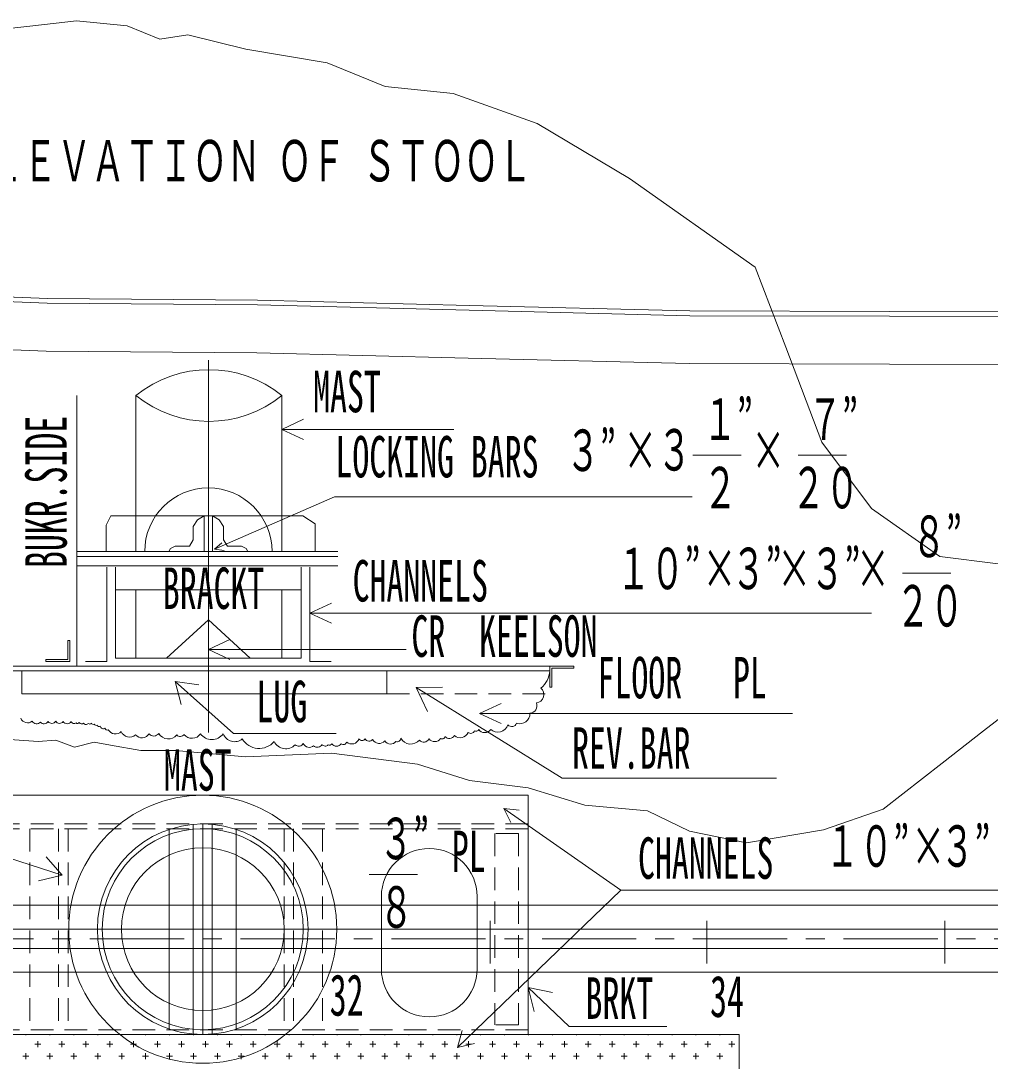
# Model space of a CAD drawing. Units: millimetres, scale not verified. Extents: x -28714 to 28714, y -20310 to 20310.
# Drawn here: x -3090 to -518, y -10466 to -7705 of the extents above; entities that cross this region are included whole.
import ezdxf
from ezdxf.enums import TextEntityAlignment as Align

# ---------------------------------------------------------------- set-up
doc = ezdxf.new("R2010")
doc.units = ezdxf.units.MM
doc.header["$LTSCALE"] = 50
doc.linetypes.add('CHAIN1', pattern=[8, 5, -1, 1, -1])
doc.linetypes.add('DASHED1', pattern=[1.8, 1.2, -0.6])
for name, color, linetype, lineweight in [('0-0_0', 3, 'Continuous', 18), ('0-1', 4, 'CHAIN1', 18), ('0-2_寸法', 2, 'Continuous', 18)]:
    doc.layers.add(name, color=color, linetype=linetype, lineweight=lineweight)
doc.styles.add('ＭＳ ゴシック', font='')
doc.styles.get('ＭＳ ゴシック').set_extended_font_data('MS Gothic')

msp = doc.modelspace()

# ---------------------------------------------------------------- linework, layer by layer
at = {"layer": '0-0_0'}
for p, q in [((-2592.72, -8605.49), (-2592.72, -9593.51)), ((-2941.83, -9417.79), (-2941.83, -8699.53)), ((-2784.82, -9113.69), (-2784.82, -8699.53)), ((-2397.34, -9113.69), (-2397.34, -8699.53)), ((-2248.88, -9126.39), (-2941.83, -9126.39)), ((-2309.66, -9113.69), (-2864.02, -9113.69)), ((-2248.88, -9151.79), (-2941.83, -9151.79)), ((-2838.9, -9155.35), (-2838.9, -9396.68)), ((-2346.54, -9155.35), (-2346.54, -9396.68)), ((-2346.54, -9215.29), (-2838.9, -9215.29)), ((-2784.82, -9215.29), (-2784.82, -9396.68)), ((-2397.34, -9215.29), (-2397.34, -9396.68)), ((-2592.72, -9294.76), (-2704, -9396.68)), ((-2592.72, -9294.76), (-2481.45, -9396.68)), ((-2838.9, -9396.68), (-2346.54, -9396.68)), ((-3179.44, -9417.79), (-1638.85, -9417.79)), ((-3179.44, -9430.49), (-1686.76, -9430.49)), ((-1744.03, -9760.3), (-3471.23, -9760.3)), ((-1744.03, -9760.3), (-1744.03, -10395.3)), ((-2696.53, -9851.02), (-2696.53, -10380.78)), ((-2633.03, -9837.66), (-2633.03, -10394.14)), ((-2607.63, -9836.5), (-2607.63, -10395.3)), ((-2582.23, -9837.66), (-2582.23, -10394.14)), ((-2518.73, -9851.02), (-2518.73, -10380.78)), ((-2133.55, -10028.64), (-2133.55, -10221.42)), ((-1879.55, -10028.64), (-1879.55, -10221.42)), ((19324.21, -10052.4), (-12307.01, -10052.4)), ((-1845.02, -10093.88), (-1845.02, -10206.55)), ((-1270.18, -10093.88), (-1270.18, -10206.55)), ((-638.68, -10093.88), (-638.68, -10206.55)), ((905.66, -10115.9), (-12307.01, -10115.9)), ((905.66, -10166.7), (-12307.01, -10166.7)), ((19324.21, -10230.2), (-12307.01, -10230.2)), ((-3395.03, -10395.3), (-1183.93, -10395.3)), ((-3076.72, -10397.19), (-3076.72, -10395.3)), ((-3013.22, -10397.19), (-3013.22, -10395.3)), ((-2949.72, -10397.19), (-2949.72, -10395.3)), ((-2886.22, -10397.19), (-2886.22, -10395.3)), ((-2822.72, -10397.19), (-2822.72, -10395.3)), ((-2759.22, -10397.19), (-2759.22, -10395.3)), ((-2695.72, -10397.19), (-2695.72, -10395.3)), ((-2632.22, -10397.19), (-2632.22, -10395.3)), ((-2568.72, -10397.19), (-2568.72, -10395.3)), ((-2505.22, -10397.19), (-2505.22, -10395.3)), ((-2441.72, -10397.19), (-2441.72, -10395.3)), ((-2378.22, -10397.19), (-2378.22, -10395.3)), ((-2314.72, -10397.19), (-2314.72, -10395.3)), ((-2251.22, -10397.19), (-2251.22, -10395.3)), ((-2187.72, -10397.19), (-2187.72, -10395.3)), ((-2124.22, -10397.19), (-2124.22, -10395.3)), ((-2060.72, -10397.19), (-2060.72, -10395.3)), ((-1997.22, -10397.19), (-1997.22, -10395.3)), ((-1933.72, -10397.19), (-1933.72, -10395.3)), ((-1870.22, -10397.19), (-1870.22, -10395.3)), ((-1806.72, -10397.19), (-1806.72, -10395.3)), ((-1743.22, -10397.19), (-1743.22, -10395.3)), ((-1679.72, -10397.19), (-1679.72, -10395.3)), ((-1616.22, -10397.19), (-1616.22, -10395.3)), ((-1552.72, -10397.19), (-1552.72, -10395.3)), ((-1489.22, -10397.19), (-1489.22, -10395.3)), ((-1425.72, -10397.19), (-1425.72, -10395.3)), ((-1362.22, -10397.19), (-1362.22, -10395.3)), ((-1298.72, -10397.19), (-1298.72, -10395.3)), ((-1235.22, -10397.19), (-1235.22, -10395.3)), ((-1183.93, -10395.3), (-1183.93, -12351.1)), ((-3052.9, -10421), (-3037.03, -10421)), ((-3044.97, -10428.94), (-3044.97, -10413.07)), ((-2989.4, -10421), (-2973.53, -10421)), ((-2981.47, -10428.94), (-2981.47, -10413.07)), ((-2925.9, -10421), (-2910.03, -10421)), ((-2917.97, -10428.94), (-2917.97, -10413.07)), ((-2862.4, -10421), (-2846.53, -10421)), ((-2854.47, -10428.94), (-2854.47, -10413.07)), ((-2798.9, -10421), (-2783.03, -10421)), ((-2790.97, -10428.94), (-2790.97, -10413.07)), ((-2735.4, -10421), (-2719.53, -10421)), ((-2727.47, -10428.94), (-2727.47, -10413.07)), ((-2671.9, -10421), (-2656.03, -10421)), ((-2663.97, -10428.94), (-2663.97, -10413.07)), ((-2608.4, -10421), (-2592.53, -10421)), ((-2600.47, -10428.94), (-2600.47, -10413.07)), ((-2544.9, -10421), (-2529.03, -10421)), ((-2536.97, -10428.94), (-2536.97, -10413.07)), ((-2481.4, -10421), (-2465.53, -10421)), ((-2473.47, -10428.94), (-2473.47, -10413.07)), ((-2417.9, -10421), (-2402.03, -10421)), ((-2409.97, -10428.94), (-2409.97, -10413.07)), ((-2354.4, -10421), (-2338.53, -10421)), ((-2346.47, -10428.94), (-2346.47, -10413.07)), ((-2290.9, -10421), (-2275.03, -10421)), ((-2282.97, -10428.94), (-2282.97, -10413.07)), ((-2227.4, -10421), (-2211.53, -10421)), ((-2219.47, -10428.94), (-2219.47, -10413.07)), ((-2163.9, -10421), (-2148.03, -10421)), ((-2155.97, -10428.94), (-2155.97, -10413.07)), ((-2100.4, -10421), (-2084.53, -10421)), ((-2092.47, -10428.94), (-2092.47, -10413.07)), ((-2036.9, -10421), (-2021.03, -10421)), ((-2028.97, -10428.94), (-2028.97, -10413.07)), ((-1973.4, -10421), (-1957.53, -10421)), ((-1965.47, -10428.94), (-1965.47, -10413.07)), ((-1909.9, -10421), (-1894.03, -10421)), ((-1901.97, -10428.94), (-1901.97, -10413.07)), ((-1846.4, -10421), (-1830.53, -10421)), ((-1838.47, -10428.94), (-1838.47, -10413.07)), ((-1782.9, -10421), (-1767.03, -10421)), ((-1774.97, -10428.94), (-1774.97, -10413.07)), ((-1719.4, -10421), (-1703.53, -10421)), ((-1711.47, -10428.94), (-1711.47, -10413.07)), ((-1655.9, -10421), (-1640.03, -10421)), ((-1647.97, -10428.94), (-1647.97, -10413.07)), ((-1592.4, -10421), (-1576.53, -10421)), ((-1584.47, -10428.94), (-1584.47, -10413.07)), ((-1528.9, -10421), (-1513.03, -10421)), ((-1520.97, -10428.94), (-1520.97, -10413.07)), ((-1465.4, -10421), (-1449.53, -10421)), ((-1457.47, -10428.94), (-1457.47, -10413.07)), ((-1401.9, -10421), (-1386.03, -10421)), ((-1393.97, -10428.94), (-1393.97, -10413.07)), ((-1338.4, -10421), (-1322.53, -10421)), ((-1330.47, -10428.94), (-1330.47, -10413.07)), ((-1274.9, -10421), (-1259.03, -10421)), ((-1266.97, -10428.94), (-1266.97, -10413.07)), ((-1211.4, -10421), (-1195.53, -10421)), ((-1203.47, -10428.94), (-1203.47, -10413.07)), ((-3084.65, -10452.75), (-3068.78, -10452.75)), ((-3076.72, -10460.69), (-3076.72, -10444.82)), ((-3021.15, -10452.75), (-3005.28, -10452.75)), ((-3013.22, -10460.69), (-3013.22, -10444.82)), ((-2957.65, -10452.75), (-2941.78, -10452.75)), ((-2949.72, -10460.69), (-2949.72, -10444.82)), ((-2894.15, -10452.75), (-2878.28, -10452.75)), ((-2886.22, -10460.69), (-2886.22, -10444.82)), ((-2830.65, -10452.75), (-2814.78, -10452.75)), ((-2822.72, -10460.69), (-2822.72, -10444.82)), ((-2767.15, -10452.75), (-2751.28, -10452.75)), ((-2759.22, -10460.69), (-2759.22, -10444.82)), ((-2703.65, -10452.75), (-2687.78, -10452.75)), ((-2695.72, -10460.69), (-2695.72, -10444.82)), ((-2640.15, -10452.75), (-2624.28, -10452.75)), ((-2632.22, -10460.69), (-2632.22, -10444.82)), ((-2576.65, -10452.75), (-2560.78, -10452.75)), ((-2568.72, -10460.69), (-2568.72, -10444.82)), ((-2513.15, -10452.75), (-2497.28, -10452.75)), ((-2505.22, -10460.69), (-2505.22, -10444.82)), ((-2449.65, -10452.75), (-2433.78, -10452.75)), ((-2441.72, -10460.69), (-2441.72, -10444.82)), ((-2386.15, -10452.75), (-2370.28, -10452.75)), ((-2378.22, -10460.69), (-2378.22, -10444.82)), ((-2322.65, -10452.75), (-2306.78, -10452.75)), ((-2314.72, -10460.69), (-2314.72, -10444.82)), ((-2259.15, -10452.75), (-2243.28, -10452.75)), ((-2251.22, -10460.69), (-2251.22, -10444.82)), ((-2195.65, -10452.75), (-2179.78, -10452.75)), ((-2187.72, -10460.69), (-2187.72, -10444.82)), ((-2132.15, -10452.75), (-2116.28, -10452.75)), ((-2124.22, -10460.69), (-2124.22, -10444.82)), ((-2068.65, -10452.75), (-2052.78, -10452.75)), ((-2060.72, -10460.69), (-2060.72, -10444.82)), ((-2005.15, -10452.75), (-1989.28, -10452.75)), ((-1997.22, -10460.69), (-1997.22, -10444.82)), ((-1941.65, -10452.75), (-1925.78, -10452.75)), ((-1933.72, -10460.69), (-1933.72, -10444.82)), ((-1878.15, -10452.75), (-1862.28, -10452.75)), ((-1870.22, -10460.69), (-1870.22, -10444.82)), ((-1814.65, -10452.75), (-1798.78, -10452.75)), ((-1806.72, -10460.69), (-1806.72, -10444.82)), ((-1751.15, -10452.75), (-1735.28, -10452.75)), ((-1743.22, -10460.69), (-1743.22, -10444.82)), ((-1687.65, -10452.75), (-1671.78, -10452.75)), ((-1679.72, -10460.69), (-1679.72, -10444.82)), ((-1624.15, -10452.75), (-1608.28, -10452.75)), ((-1616.22, -10460.69), (-1616.22, -10444.82)), ((-1560.65, -10452.75), (-1544.78, -10452.75)), ((-1552.72, -10460.69), (-1552.72, -10444.82)), ((-1497.15, -10452.75), (-1481.28, -10452.75)), ((-1489.22, -10460.69), (-1489.22, -10444.82)), ((-1433.65, -10452.75), (-1417.78, -10452.75)), ((-1425.72, -10460.69), (-1425.72, -10444.82)), ((-1370.15, -10452.75), (-1354.28, -10452.75)), ((-1362.22, -10460.69), (-1362.22, -10444.82)), ((-1306.65, -10452.75), (-1290.78, -10452.75)), ((-1298.72, -10460.69), (-1298.72, -10444.82)), ((-1243.15, -10452.75), (-1227.28, -10452.75)), ((-1235.22, -10460.69), (-1235.22, -10444.82))]:
    msp.add_line(p, q, dxfattribs=at)
at = {"layer": '0-0_0', "color": 1, "linetype": 'DASHED1'}
for p, q in [((-2119.03, -9491.43), (-1686.76, -9491.43)), ((-1744.03, -9836.5), (-3471.23, -9836.5)), ((-1744.03, -9849.2), (-3471.23, -9849.2)), ((-3066.26, -9849.2), (-3066.26, -10382.6)), ((-2990.06, -9849.2), (-2990.06, -10382.6)), ((-2964.66, -9849.2), (-2964.66, -10382.6)), ((-2391.73, -9849.2), (-2391.73, -10382.6)), ((-2366.33, -9849.2), (-2366.33, -10382.6)), ((-2290.13, -9849.2), (-2290.13, -10382.6)), ((-1832.93, -9861.9), (-1832.93, -10369.9)), ((-1769.43, -9861.9), (-1832.93, -9861.9)), ((-1769.43, -9861.9), (-1769.43, -10369.9)), ((-1769.43, -10369.9), (-1832.93, -10369.9)), ((-1744.03, -10382.6), (-3471.23, -10382.6)), ((-1744.03, -10395.3), (-3471.23, -10395.3))]:
    msp.add_line(p, q, dxfattribs=at)
at = {"layer": '0-0_0'}
for points in [[(-3457.03, -8116.67), (-3433, -7955.83), (-3375.34, -7814.19), (-3284.04, -7749.37), (-3185.53, -7749.37), (-3163.91, -7730.17), (-3058.2, -7718.17), (-2943, -7705.09), (-2808.33, -7718.17), (-2721.84, -7754.18), (-2647.36, -7742.17), (-2493.59, -7780.58), (-2277.36, -7816.59), (-2123.6, -7879.01), (-1943.41, -7898.21), (-1719.97, -7977.43), (-1474.9, -8123.87), (-1141.51, -8358.65), (-1060.72, -8571), (-964.84, -8823), (-832.86, -8999.33), (-651.35, -9126.67), (-496.87, -9145.97)], [(-2494.25, -9658.73), (-2679.72, -9641.52), (-2771.57, -9641.52), (-2852.78, -9627.03), (-2895.68, -9619.38), (-2947.53, -9632.83), (-2997.81, -9614.47), (-3044.21, -9617.37), (-3107.06, -9613.51), (-3157.33, -9604.81), (-3188.27, -9601.91), (-3225.01, -9554.58), (-3296.47, -9459.28), (-3308.34, -9214.13), (-3327.33, -8821.9), (-3335.56, -8651.9), (-3366.85, -8479.59), (-3363.24, -8325.16), (-3417.12, -8242.82), (-3442.48, -8168.4), (-3457.03, -8116.67)], [(17000.33, -9244.57), (15887.09, -8997.99), (14633.19, -8811.79), (13194.72, -8659.34), (11285.71, -8542.41), (9543.15, -8482.65), (8741.87, -8463.38), (7748.2, -8458.49), (6536.93, -8458.49), (5337.21, -8458.49), (4237.97, -8467.51), (3274.75, -8467.51), (2393.98, -8481.12), (1282.38, -8487.85), (338.49, -8491.19), (-785.02, -8488.88), (-1315.24, -8487.91), (-1900.19, -8473.12), (-2462.28, -8458.9), (-3020.01, -8454.55), (-3395.54, -8439.49)], [(17003.08, -9232.17), (15889.4, -8985.49), (14634.79, -8799.18), (13195.78, -8646.68), (11286.32, -8529.72), (9543.52, -8469.96), (8742.06, -8450.68), (7748.23, -8445.79), (6536.93, -8445.79), (5337.16, -8445.79), (4237.92, -8454.81), (3274.66, -8454.81), (2393.85, -8468.42), (1282.32, -8475.15), (338.48, -8478.49), (-784.99, -8476.18), (-1315.07, -8475.21), (-1899.87, -8460.42), (-2462.07, -8446.21), (-3019.71, -8441.85), (-3395.03, -8426.8)], [(16972.87, -9368.57), (15864, -9122.95), (14617.16, -8937.8), (13184.14, -8785.93), (11279.65, -8669.28), (9539.45, -8609.6), (8740.03, -8590.37), (7747.89, -8585.49), (6536.93, -8585.49), (5337.73, -8585.49), (4238.49, -8594.51), (3275.74, -8594.51), (2395.35, -8608.11), (1282.99, -8614.85), (338.58, -8618.19), (-785.28, -8615.88), (-1316.96, -8614.91), (-1903.4, -8600.08), (-2464.38, -8585.89), (-3023.05, -8581.53), (-3400.63, -8566.39)], [(-2941.83, -9113.69), (-2864.02, -9113.69), (-2864.02, -9043.24), (-2851.06, -9018.94), (-2342.08, -9018.94), (-2309.66, -9040), (-2309.66, -9113.69), (-2248.88, -9113.69)], [(-2603.44, -9113.69), (-2603.44, -9018.94), (-2621.71, -9029.72), (-2632.82, -9047.18), (-2632.82, -9082.89), (-2643.15, -9099.55), (-2680.47, -9099.55), (-2693.18, -9105.9), (-2697.94, -9113.69)], [(-2582, -9113.69), (-2582, -9018.94), (-2563.74, -9029.72), (-2552.62, -9047.18), (-2552.62, -9082.89), (-2542.3, -9099.55), (-2504.97, -9099.55), (-2492.27, -9105.9), (-2487.5, -9113.69)], [(-2862.27, -9155.35), (-2862.27, -9405.31), (-2918.62, -9405.31)], [(-2323.17, -9155.35), (-2323.17, -9405.31), (-2266.82, -9405.31)], [(-3087.61, -9430.49), (-3087.61, -9491.43), (-2119.03, -9491.43), (-2119.03, -9430.49)], [(-361.7, -9454.68), (-535.49, -9589.74), (-645.38, -9675.13), (-802.05, -9796.89), (-960.31, -9852.14), (-1164.99, -9886.87), (-1315.61, -9856), (-1427.6, -9801.97), (-1593.67, -9786.54), (-1744.28, -9740.23), (-1899.82, -9721.41), (-2038.11, -9677.78), (-2265.65, -9648.41), (-2494.25, -9658.73)]]:
    msp.add_lwpolyline(points, dxfattribs=at)
for points in [[(-2965.23, -9349.5), (-2965.23, -9400.23), (-3023.65, -9400.23), (-3023.65, -9405.31), (-2960.15, -9405.31), (-2960.15, -9349.5)], [(-1681.68, -9473.61), (-1681.68, -9422.87), (-1623.26, -9422.87), (-1623.26, -9417.79), (-1686.76, -9417.79), (-1686.76, -9473.61)]]:
    msp.add_lwpolyline(points, close=True, dxfattribs=at)
for radius in [355.6, 279.4, 266.7, 215.9]:
    msp.add_circle((-2607.63, -10115.9), radius, dxfattribs=at)
for centre, radius, start, end in [((-2591.08, -8938.87), 307.93, 51.01098, 128.98902), ((-2591.08, -8460.19), 307.93, 231.01098, 308.98902), ((-2592.72, -9113.69), 168.92, 0, 180), ((-1748.11, -9427.28), 61.43, 307.70871, 357.00647), ((-1724.6, -9493.14), 22.26, 276.22507, 50.81576), ((-1740.41, -9523), 19.8, 272.97631, 22.97631), ((-1766.35, -9543.75), 26.98, 252.06968, 2.06968), ((-3072.57, -9549.33), 18.93, 200.0158, 310.0158), ((-3048.68, -9557.22), 13.45, 209.43292, 319.43292), ((-3028.66, -9558.32), 12.43, 218.00879, 328.00879), ((-3008.33, -9557.25), 12.43, 218.01091, 328.01091), ((-2987.52, -9557.44), 12.1, 211.90779, 321.90779), ((-2967.29, -9557.41), 13.06, 215, 325), ((-2949.05, -9562.01), 8.08, 200.97487, 310.97487), ((-2939.65, -9564.84), 5.24, 218.5759, 328.5759), ((-2929.19, -9564.18), 6.89, 209.5631, 319.5631), ((-2917.15, -9564.68), 7.87, 210.23928, 320.23928), ((-2907.47, -9566.37), 4.94, 222.59099, 332.59099), ((-2898.4, -9567.36), 4.86, 195.35996, 305.35996), ((-2890.64, -9569.84), 5.16, 196.57912, 306.57912), ((-2882.43, -9572.78), 5.28, 193.2164, 303.2164), ((-2871.51, -9575.56), 8.19, 191.51614, 301.51614), ((-1824.88, -9563.77), 28.78, 229.78558, 339.78558), ((-1787.77, -9563.43), 14.42, 225.48373, 335.48373), ((-2861.37, -9581.23), 6, 192.64121, 302.64121), ((-2839.33, -9576.7), 21.11, 207.00056, 317.00056), ((-2801.71, -9582.34), 23.84, 201.54557, 311.54557), ((-2769.1, -9586.03), 21.97, 220.11299, 330.11299), ((-2737.57, -9587.6), 15.61, 216.93122, 326.93122), ((-2698.9, -9581.4), 29.52, 209.90176, 319.90176), ((-2667.46, -9592.93), 11.6, 220.19186, 330.19186), ((-2636.06, -9582.48), 26.8, 217.24368, 327.24368), ((-2583.43, -9575.9), 36.75, 215, 325), ((-2523.13, -9586.09), 32.09, 199.839, 309.839), ((-1972.56, -9603.01), 8, 238.18076, 348.18076), ((-1953.17, -9594.63), 15.31, 220.90212, 330.90212), ((-1924.74, -9585.13), 22.66, 228.38181, 338.38181), ((-1896.57, -9585.31), 10.82, 229.02582, 339.02582), ((-1882.08, -9583.55), 7.14, 232.08718, 342.08718), ((-1859.37, -9574.6), 19.42, 215, 325), ((-2458.02, -9584.66), 51.62, 210.33687, 320.33687), ((-2387.32, -9602.33), 34.53, 206.2603, 316.2603), ((-2352.83, -9616.95), 13.29, 224.08354, 334.08354), ((-2325.01, -9616.13), 17.2, 202.67069, 312.67069), ((-2303.37, -9619.23), 13.81, 223.73849, 333.73849), ((-2282.52, -9620.05), 9.99, 211.98993, 321.98993), ((-2270.82, -9621.6), 5.99, 230.24602, 340.24602), ((-2252.72, -9614.89), 15.22, 215, 325), ((-2234.44, -9616.35), 9.3, 231.37646, 341.37646), ((-2212.29, -9603.58), 20.63, 229.73302, 339.73302), ((-2184.77, -9605.01), 9.97, 215, 325), ((-2166.1, -9604.66), 12.12, 210.03283, 320.03283), ((-2139.27, -9602.72), 20.06, 208.99668, 318.99668), ((-2108.91, -9606.51), 17.88, 211.63656, 321.63656), ((-2091.44, -9608.79), 9.46, 248.66842, 358.66842), ((-2055.55, -9594.3), 30.25, 209.10196, 319.10196), ((-2020.98, -9603.35), 15.89, 222.58792, 332.58792), ((-1992.13, -9599.7), 18.38, 216.63635, 326.63635), ((-2006.55, -10028.64), 127, 0, 180), ((-2006.55, -10028.64), 127, 0, 180), ((-2006.55, -10221.42), 127, 180, 0)]:
    msp.add_arc(centre, radius, start, end, dxfattribs=at)
at = {"layer": '0-1'}
msp.add_line((22142.93, -10141.3), (-21383.31, -10141.3), dxfattribs=at)
at = {"layer": '0-2_寸法'}
for p, q in [((-2397.34, -8789.36), (-1941.01, -8789.36)), ((-1306.97, -8857.65), (-1178.73, -8857.65)), ((-1027.96, -8857.65), (-899.72, -8857.65)), ((-2258.29, -8968.08), (-2576.25, -9107.28)), ((-1308.58, -8968.08), (-2258.29, -8968.08)), ((-750.5, -9171.3), (-622.26, -9171.3)), ((-2323.17, -9277.02), (-833.3, -9277.02)), ((-2592.72, -9373.78), (-2067.6, -9373.78)), ((-1873.4, -9543.46), (-1042.54, -9543.46)), ((-2980.93, -9972.6), (-3679.15, -9746.69)), ((-1498.46, -10012.41), (-1808.74, -9795.61)), ((-2166.38, -9970.61), (-2038.14, -9970.61)), ((-1498.46, -10012.41), (-1931.37, -10429.77)), ((-257.12, -10012.41), (-1498.46, -10012.41))]:
    msp.add_line(p, q, dxfattribs=at)
for points in [[(-2339.94, -8762.68), (-2397.34, -8789.36), (-2339.94, -8816.03)], [(-2556.96, -9090.02), (-2576.25, -9107.28), (-2550.57, -9110.48)], [(-2265.78, -9250.35), (-2323.17, -9277.02), (-2265.78, -9303.69)], [(-2535.32, -9347.11), (-2592.72, -9373.78), (-2535.32, -9400.46)], [(-2617.88, -9467.18), (-2680.84, -9458.34), (-2664.96, -9519.91)], [(-2253.63, -9596.25), (-2526.39, -9596.25), (-2680.84, -9458.34)], [(-1971.12, -9473.8), (-2041.06, -9474.62), (-2010.84, -9537.7)], [(-1085.07, -9715.31), (-1653.85, -9715.31), (-2041.06, -9474.62)], [(-1816, -9516.79), (-1873.4, -9543.46), (-1816, -9570.13)], [(-1767.58, -9800.25), (-1808.74, -9795.61), (-1790.23, -9832.66)], [(-3022.82, -9923.59), (-2980.93, -9972.6), (-3043.58, -9987.78)], [(-1679.87, -10283.38), (-1744.03, -10270.44), (-1728.12, -10333.93)], [(-1375.79, -10373.9), (-1635.65, -10373.9), (-1744.03, -10270.44)], [(-1919.36, -10385), (-1931.37, -10429.77), (-1886.2, -10419.4)]]:
    msp.add_lwpolyline(points, dxfattribs=at)

# ---------------------------------------------------------------- texts
at = {"layer": '0-2_寸法', "style": 'ＭＳ ゴシック', "width": 0.6}
for s, p in [('ＥＬＥＶＡＴＩＯＮ ＯＦ ＳＴＯＯＬ', (-3263.95, -8164.36)), ('MAST', (-2314.68, -8776.95)), ('１”', (-1280.4, -8850.18)), ('７”', (-1001.38, -8850.18)), ('LOCKING BARS', (-2255.44, -8949.89)), ('３”', (-1643.78, -8932.85)), ('×', (-1491.39, -8932.85)), ('３', (-1401.21, -8931.69)), ('×', (-1151.74, -8933.06)), ('２', (-1279.59, -9031.99)), ('２０', (-1045.56, -9031.99)), ('８”', (-725.65, -9161.29)), ('１０”', (-1509.6, -9246.51)), ('×', (-1281.27, -9246.51)), ('３”', (-1204.39, -9246.51)), ('×', (-1082.94, -9246.51)), ('３”', (-995.16, -9246.51)), ('×', (-874.28, -9246.71)), ('CHANNELS', (-2209.85, -9279.16)), ('BRACKT', (-2713.65, -9298.98)), ('２０', (-768.1, -9345.64)), ('CR  KEELSON', (-2053.94, -9426.01)), ('FLOOR   PL', (-1559.88, -9536.18)), ('LUG', (-2465.02, -9599.41)), ('REV.BAR', (-1627.69, -9723.11)), ('MAST', (-2710.57, -9781.13)), ('３”', (-2139.8, -9963.14)), ('PL', (-1946.66, -9997.44)), ('１０”', (-955.43, -9983.14)), ('×', (-727.11, -9983.14)), ('３”', (-650.22, -9983.14)), ('CHANNELS ', (-1452.57, -10015.07)), ('８', (-2138.99, -10144.94)), ('32', (-2270.61, -10378.38)), ('34', (-1261.31, -10381.88)), ('BRKT', (-1591.83, -10386.7))]:
    msp.add_text(s, height=110, dxfattribs=at).set_placement(p, align=Align.BOTTOM_LEFT)
msp.add_text('BUKR.SIDE', height=110, rotation=90, dxfattribs=at).set_placement((-2935.71, -9157.44), align=Align.BOTTOM_LEFT)

doc.saveas('drawing.dxf')
